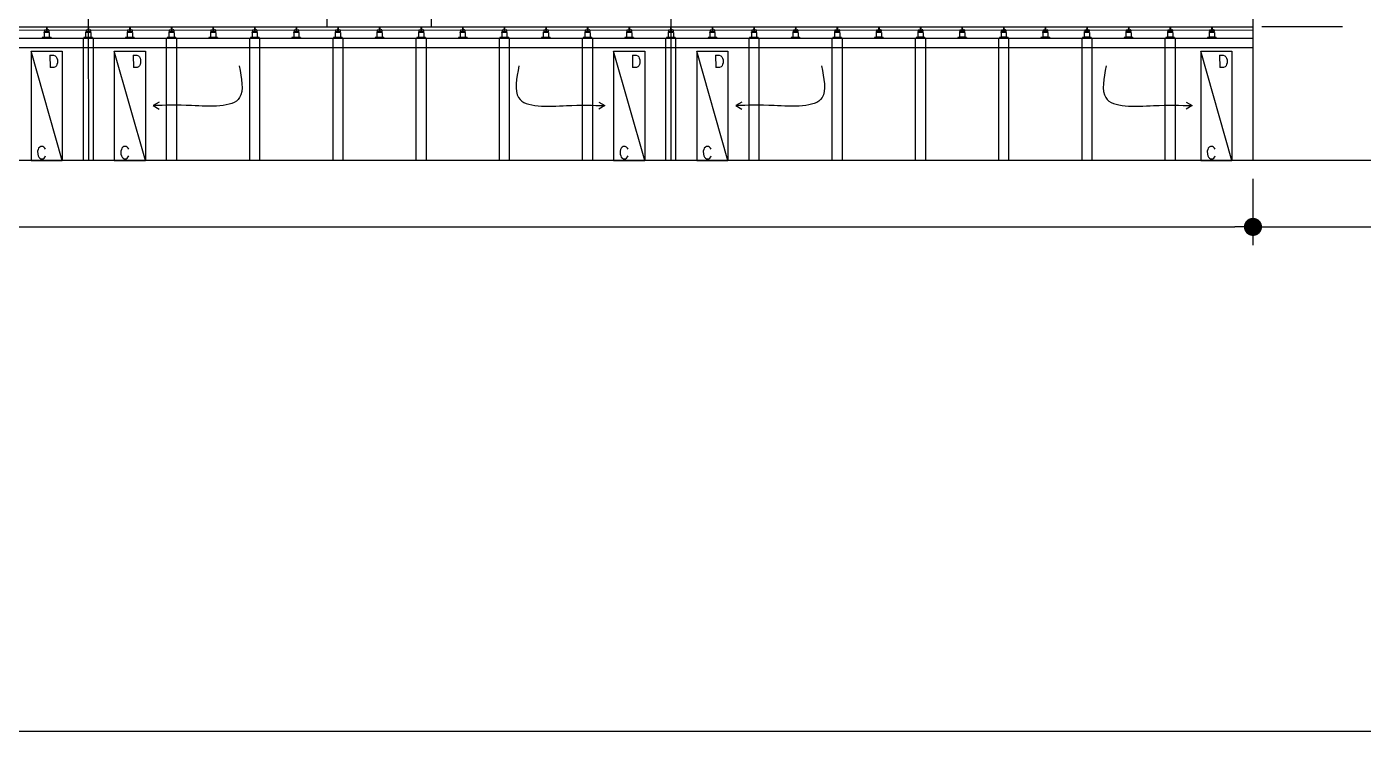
# Model space of a CAD drawing. Header units: millimetres. Extents: x -4 to 727, y 2288 to 2890.
# Drawn here: x 374.5 to 595.7, y 2320.9 to 2437.5 of the extents above; entities that cross this region are included whole.
import ezdxf
from ezdxf.enums import TextEntityAlignment as Align

# ---------------------------------------------------------------- set-up
doc = ezdxf.new("R2010")
doc.units = ezdxf.units.MM
for name, color, linetype in [('A-DETL-01', 1, 'Continuous'), ('M-CEQPM-MAU', 22, 'Continuous'), ('M-CEQPM-TEXT', 3, 'Continuous'), ('M-HVAC-CMDUCT', 150, 'Continuous'), ('txt', 2, 'Continuous')]:
    doc.layers.add(name, color=color, linetype=linetype)
doc.styles.add('AA-TXT', font='isocp.shx', dxfattribs={"bigfont": 'chineset.shx'})
doc.styles.add('STDTEXT', font='simplex.shx', dxfattribs={"bigfont": 'china.shx'})
doc.dimstyles.new('10-dim', dxfattribs={"dimscale": 10, "dimtxt": 0.25, "dimasz": 0.1, "dimexe": 0.1, "dimexo": 0.1, "dimgap": 0.05, "dimtad": 1, "dimdec": 0, "dimlfac": 100, "dimdsep": 46, "dimtxsty": 'AA-TXT', "dimblk": 'DOT', "dimcen": 2, "dimclrd": 256, "dimclre": 256, "dimclrt": 256, "dimazin": 0, "dimtfac": 1, "dimtdec": 0, "dimtix": 1, "dimtmove": 2, "dimatfit": 3, "dimldrblk": 'CIR', "dimfxl": 1, "dimtvp": 1, "dimtolj": 1, "dimtzin": 0, "dimarcsym": 0})

# ---------------------------------------------------------------- blocks, each defined once
blk = doc.blocks.new('_DOT')
at = {"color": 0, "linetype": 'ByBlock'}
blk.add_line((-0.5, 0), (-1, 0), dxfattribs=at)
at = {"color": 0, "linetype": 'ByBlock', "const_width": 0.5}
blk.add_lwpolyline([(-0.25, 0, 1), (0.25, 0, 1)], format="xyb", close=True, dxfattribs=at)
blk = doc.blocks.new('*D12')
at = {"layer": 'DEFPOINTS', "color": 0, "transparency": 16777216}
for p in [(137.27, 2415.3), (577.45, 2415.3), (577.45, 2404.34)]:
    blk.add_point(p, dxfattribs=at)
at = {"layer": 'txt', "lineweight": -2, "transparency": 16777216}
for p, q in [((137.27, 2412.3), (137.27, 2401.34)), ((577.45, 2412.3), (577.45, 2401.34)), ((140.27, 2404.34), (574.45, 2404.34))]:
    blk.add_line(p, q, dxfattribs=at)
at = {"layer": 'txt', "lineweight": -2, "transparency": 16777216, "xscale": 3, "yscale": 3, "zscale": 3, "rotation": 180}
blk.add_blockref('_DOT', (137.27, 2404.34), dxfattribs=at)
at = {"layer": 'txt', "lineweight": -2, "transparency": 16777216, "xscale": 3, "yscale": 3, "zscale": 3}
blk.add_blockref('_DOT', (577.45, 2404.34), dxfattribs=at)
at = {"layer": 'txt', "transparency": 16777216, "insert": (357.36, 2408.59), "char_height": 7.5, "attachment_point": 5, "style": 'AA-TXT'}
blk.add_mtext('\\A1;{\\fArial|b0|i0|c0|p34;FAB', dxfattribs=at)
blk = doc.blocks.new('CIR')
at = {"color": 0}
blk.add_line((1, 0), (-1, 0), dxfattribs=at)
at = {"color": 3}
blk.add_circle((0, 0), 0.5, dxfattribs=at)
blk = doc.blocks.new('*D11')
at = {"layer": 'DEFPOINTS', "color": 0, "transparency": 16777216}
for p in [(577.45, 2415.3), (691.38, 2415.3), (691.38, 2404.34)]:
    blk.add_point(p, dxfattribs=at)
at = {"layer": 'txt', "lineweight": -2, "transparency": 16777216}
for p, q in [((577.45, 2412.3), (577.45, 2401.34)), ((691.38, 2412.3), (691.38, 2401.34)), ((580.45, 2404.34), (688.38, 2404.34))]:
    blk.add_line(p, q, dxfattribs=at)
at = {"layer": 'txt', "lineweight": -2, "transparency": 16777216, "xscale": 3, "yscale": 3, "zscale": 3, "rotation": 180}
blk.add_blockref('_DOT', (577.45, 2404.34), dxfattribs=at)
at = {"layer": 'txt', "lineweight": -2, "transparency": 16777216, "xscale": 3, "yscale": 3, "zscale": 3}
blk.add_blockref('_DOT', (691.38, 2404.34), dxfattribs=at)
at = {"layer": 'txt', "transparency": 16777216, "insert": (634.42, 2408.59), "char_height": 7.5, "attachment_point": 5, "style": 'AA-TXT'}
blk.add_mtext('\\A1;FAB-S 南側外牆', dxfattribs=at)

msp = doc.modelspace()

# ---------------------------------------------------------------- linework, layer by layer
msp.add_lwpolyline([(-3.57, 2320.901), (727.383, 2320.901), (726.291, 2890.083), (-3.57, 2887.588)], close=True)
at = {"layer": 'A-DETL-01', "linetype": 'Continuous'}
msp.add_line((691.381, 2415.304), (523.358, 2415.304), dxfattribs=at)
msp.add_lwpolyline([(577.451, 2858.821), (577.451, 2415.304), (137.266, 2415.304), (137.266, 2858.821)], close=True, dxfattribs=at)
at = {"layer": 'M-CEQPM-MAU'}
for p, q in [((384.594, 2606.445), (384.725, 2415.257)), ((480.984, 2606.492), (481.115, 2415.304)), ((424.225, 2437.436), (424.225, 2459.936)), ((441.448, 2459.936), (441.448, 2437.436))]:
    msp.add_line(p, q, dxfattribs=at)
at = {"layer": 'M-CEQPM-MAU', "ltscale": 0.1}
for p, q in [((137.266, 2437.38), (577.451, 2437.459)), ((377.825, 2437.444), (377.733, 2436.869)), ((377.825, 2437.444), (377.917, 2436.869)), ((384.71, 2437.444), (384.618, 2436.869)), ((384.71, 2437.444), (384.802, 2436.869)), ((391.595, 2437.444), (391.503, 2436.869)), ((391.595, 2437.444), (391.687, 2436.869)), ((398.48, 2437.444), (398.388, 2436.869)), ((398.48, 2437.444), (398.572, 2436.869)), ((405.365, 2437.444), (405.273, 2436.869)), ((405.365, 2437.444), (405.457, 2436.869)), ((412.25, 2437.444), (412.158, 2436.869)), ((412.25, 2437.444), (412.342, 2436.869)), ((419.135, 2437.444), (419.043, 2436.869)), ((419.135, 2437.444), (419.227, 2436.869)), ((426.02, 2437.444), (425.928, 2436.869)), ((426.02, 2437.444), (426.112, 2436.869)), ((432.905, 2437.444), (432.813, 2436.869)), ((432.905, 2437.444), (432.997, 2436.869)), ((439.79, 2437.444), (439.698, 2436.869)), ((439.79, 2437.444), (439.882, 2436.869)), ((446.675, 2437.444), (446.583, 2436.869)), ((446.675, 2437.444), (446.767, 2436.869)), ((453.56, 2437.444), (453.468, 2436.869)), ((453.56, 2437.444), (453.652, 2436.869)), ((460.445, 2437.444), (460.353, 2436.869)), ((460.445, 2437.444), (460.537, 2436.869)), ((467.33, 2437.444), (467.238, 2436.869)), ((467.33, 2437.444), (467.422, 2436.869)), ((474.215, 2437.444), (474.123, 2436.869)), ((474.215, 2437.444), (474.307, 2436.869)), ((481.1, 2437.444), (481.008, 2436.869)), ((481.1, 2437.444), (481.192, 2436.869)), ((487.985, 2437.444), (487.893, 2436.869)), ((487.985, 2437.444), (488.077, 2436.869)), ((494.87, 2437.444), (494.778, 2436.869)), ((494.87, 2437.444), (494.962, 2436.869)), ((501.76, 2437.445), (501.668, 2436.87)), ((501.76, 2437.445), (501.852, 2436.87)), ((508.645, 2437.445), (508.553, 2436.87)), ((508.645, 2437.445), (508.737, 2436.87)), ((515.536, 2437.445), (515.444, 2436.871)), ((515.536, 2437.445), (515.628, 2436.871)), ((522.421, 2437.445), (522.329, 2436.871)), ((522.421, 2437.445), (522.513, 2436.871)), ((529.311, 2437.446), (529.219, 2436.872)), ((529.311, 2437.446), (529.403, 2436.872)), ((536.196, 2437.446), (536.104, 2436.872)), ((536.196, 2437.446), (536.288, 2436.872)), ((543.087, 2437.447), (542.995, 2436.873)), ((543.087, 2437.447), (543.179, 2436.873)), ((549.972, 2437.447), (549.88, 2436.873)), ((549.972, 2437.447), (550.064, 2436.873)), ((556.862, 2437.448), (556.77, 2436.874)), ((556.862, 2437.448), (556.954, 2436.874)), ((563.747, 2437.448), (563.655, 2436.874)), ((563.747, 2437.448), (563.839, 2436.874)), ((570.638, 2437.448), (570.546, 2436.874)), ((570.638, 2437.448), (570.729, 2436.874)), ((577.451, 2436.886), (137.266, 2436.807)), ((378.545, 2435.678), (377.105, 2435.678)), ((377.105, 2435.678), (377.105, 2435.561)), ((378.545, 2435.561), (377.105, 2435.561)), ((377.393, 2436.513), (377.393, 2435.752)), ((378.257, 2436.513), (377.393, 2436.513)), ((377.393, 2435.752), (378.257, 2435.752)), ((378.221, 2436.635), (377.428, 2436.635)), ((377.428, 2436.513), (377.428, 2436.635)), ((377.44, 2435.752), (377.44, 2435.682)), ((377.45, 2436.929), (377.524, 2436.929)), ((377.45, 2436.929), (377.45, 2436.635)), ((377.524, 2436.929), (377.524, 2436.869)), ((377.778, 2436.869), (377.524, 2436.869)), ((377.781, 2436.929), (377.767, 2436.635)), ((377.868, 2436.929), (377.781, 2436.929)), ((377.868, 2436.929), (377.883, 2436.635)), ((378.126, 2436.869), (377.871, 2436.869)), ((378.126, 2436.929), (378.126, 2436.869)), ((378.199, 2436.929), (378.126, 2436.929)), ((378.199, 2436.929), (378.199, 2436.635)), ((378.21, 2435.752), (378.21, 2435.678)), ((378.221, 2436.513), (378.221, 2436.635)), ((378.257, 2436.513), (378.257, 2435.752)), ((378.545, 2435.678), (378.545, 2435.561)), ((385.43, 2435.678), (383.99, 2435.678)), ((383.99, 2435.678), (383.99, 2435.561)), ((385.43, 2435.561), (383.99, 2435.561)), ((384.278, 2436.513), (384.278, 2435.752)), ((385.142, 2436.513), (384.278, 2436.513)), ((384.278, 2435.752), (385.142, 2435.752)), ((385.106, 2436.635), (384.313, 2436.635)), ((384.313, 2436.513), (384.313, 2436.635)), ((384.325, 2435.752), (384.325, 2435.682)), ((384.335, 2436.929), (384.409, 2436.929)), ((384.335, 2436.929), (384.335, 2436.635)), ((384.409, 2436.929), (384.409, 2436.869)), ((384.663, 2436.869), (384.409, 2436.869)), ((384.666, 2436.929), (384.652, 2436.635)), ((384.753, 2436.929), (384.666, 2436.929)), ((384.753, 2436.929), (384.768, 2436.635)), ((385.011, 2436.869), (384.756, 2436.869)), ((385.011, 2436.929), (385.011, 2436.869)), ((385.084, 2436.929), (385.011, 2436.929)), ((385.084, 2436.929), (385.084, 2436.635)), ((385.095, 2435.752), (385.095, 2435.678)), ((385.106, 2436.513), (385.106, 2436.635)), ((385.142, 2436.513), (385.142, 2435.752)), ((385.43, 2435.678), (385.43, 2435.561)), ((392.315, 2435.678), (390.875, 2435.678)), ((390.875, 2435.678), (390.875, 2435.561)), ((392.315, 2435.561), (390.875, 2435.561)), ((391.163, 2436.513), (391.163, 2435.752)), ((392.027, 2436.513), (391.163, 2436.513)), ((391.163, 2435.752), (392.027, 2435.752)), ((391.991, 2436.635), (391.198, 2436.635)), ((391.198, 2436.513), (391.198, 2436.635)), ((391.21, 2435.752), (391.21, 2435.682)), ((391.22, 2436.929), (391.294, 2436.929)), ((391.22, 2436.929), (391.22, 2436.635)), ((391.294, 2436.929), (391.294, 2436.869)), ((391.548, 2436.869), (391.294, 2436.869)), ((391.551, 2436.929), (391.537, 2436.635)), ((391.638, 2436.929), (391.551, 2436.929)), ((391.638, 2436.929), (391.653, 2436.635)), ((391.896, 2436.869), (391.641, 2436.869)), ((391.896, 2436.929), (391.896, 2436.869)), ((391.969, 2436.929), (391.896, 2436.929)), ((391.969, 2436.929), (391.969, 2436.635)), ((391.98, 2435.752), (391.98, 2435.678)), ((391.991, 2436.513), (391.991, 2436.635)), ((392.027, 2436.513), (392.027, 2435.752)), ((392.315, 2435.678), (392.315, 2435.561)), ((399.2, 2435.678), (397.76, 2435.678)), ((397.76, 2435.678), (397.76, 2435.561)), ((399.2, 2435.561), (397.76, 2435.561)), ((398.048, 2436.513), (398.048, 2435.752)), ((398.912, 2436.513), (398.048, 2436.513)), ((398.048, 2435.752), (398.912, 2435.752)), ((398.876, 2436.635), (398.083, 2436.635)), ((398.083, 2436.513), (398.083, 2436.635)), ((398.095, 2435.752), (398.095, 2435.682)), ((398.105, 2436.929), (398.179, 2436.929)), ((398.105, 2436.929), (398.105, 2436.635)), ((398.179, 2436.929), (398.179, 2436.869)), ((398.433, 2436.869), (398.179, 2436.869)), ((398.436, 2436.929), (398.422, 2436.635)), ((398.523, 2436.929), (398.436, 2436.929)), ((398.523, 2436.929), (398.538, 2436.635)), ((398.781, 2436.869), (398.526, 2436.869)), ((398.781, 2436.929), (398.781, 2436.869)), ((398.854, 2436.929), (398.781, 2436.929)), ((398.854, 2436.929), (398.854, 2436.635)), ((398.865, 2435.752), (398.865, 2435.678)), ((398.876, 2436.513), (398.876, 2436.635)), ((398.912, 2436.513), (398.912, 2435.752)), ((399.2, 2435.678), (399.2, 2435.561)), ((406.085, 2435.678), (404.645, 2435.678)), ((404.645, 2435.678), (404.645, 2435.561)), ((406.085, 2435.561), (404.645, 2435.561)), ((404.933, 2436.513), (404.933, 2435.752)), ((405.797, 2436.513), (404.933, 2436.513)), ((404.933, 2435.752), (405.797, 2435.752)), ((405.761, 2436.635), (404.968, 2436.635)), ((404.968, 2436.513), (404.968, 2436.635)), ((404.98, 2435.752), (404.98, 2435.682)), ((404.99, 2436.929), (405.064, 2436.929)), ((404.99, 2436.929), (404.99, 2436.635)), ((405.064, 2436.929), (405.064, 2436.869)), ((405.318, 2436.869), (405.064, 2436.869)), ((405.321, 2436.929), (405.307, 2436.635)), ((405.408, 2436.929), (405.321, 2436.929)), ((405.408, 2436.929), (405.423, 2436.635)), ((405.666, 2436.869), (405.411, 2436.869)), ((405.666, 2436.929), (405.666, 2436.869)), ((405.739, 2436.929), (405.666, 2436.929)), ((405.739, 2436.929), (405.739, 2436.635)), ((405.75, 2435.752), (405.75, 2435.678)), ((405.761, 2436.513), (405.761, 2436.635)), ((405.797, 2436.513), (405.797, 2435.752)), ((406.085, 2435.678), (406.085, 2435.561)), ((412.97, 2435.678), (411.53, 2435.678)), ((411.53, 2435.678), (411.53, 2435.561)), ((412.97, 2435.561), (411.53, 2435.561)), ((411.818, 2436.513), (411.818, 2435.752)), ((412.682, 2436.513), (411.818, 2436.513)), ((411.818, 2435.752), (412.682, 2435.752)), ((412.646, 2436.635), (411.853, 2436.635)), ((411.853, 2436.513), (411.853, 2436.635)), ((411.865, 2435.752), (411.865, 2435.682)), ((411.875, 2436.929), (411.949, 2436.929)), ((411.875, 2436.929), (411.875, 2436.635)), ((411.949, 2436.929), (411.949, 2436.869)), ((412.203, 2436.869), (411.949, 2436.869)), ((412.206, 2436.929), (412.192, 2436.635)), ((412.293, 2436.929), (412.206, 2436.929)), ((412.293, 2436.929), (412.308, 2436.635)), ((412.551, 2436.869), (412.296, 2436.869)), ((412.551, 2436.929), (412.551, 2436.869)), ((412.624, 2436.929), (412.551, 2436.929)), ((412.624, 2436.929), (412.624, 2436.635)), ((412.635, 2435.752), (412.635, 2435.678)), ((412.646, 2436.513), (412.646, 2436.635)), ((412.682, 2436.513), (412.682, 2435.752)), ((412.97, 2435.678), (412.97, 2435.561)), ((419.855, 2435.678), (418.415, 2435.678)), ((418.415, 2435.678), (418.415, 2435.561)), ((419.855, 2435.561), (418.415, 2435.561)), ((418.703, 2436.513), (418.703, 2435.752)), ((419.567, 2436.513), (418.703, 2436.513)), ((418.703, 2435.752), (419.567, 2435.752)), ((419.531, 2436.635), (418.738, 2436.635)), ((418.738, 2436.513), (418.738, 2436.635)), ((418.75, 2435.752), (418.75, 2435.682)), ((418.76, 2436.929), (418.834, 2436.929)), ((418.76, 2436.929), (418.76, 2436.635)), ((418.834, 2436.929), (418.834, 2436.869)), ((419.088, 2436.869), (418.834, 2436.869)), ((419.091, 2436.929), (419.077, 2436.635)), ((419.178, 2436.929), (419.091, 2436.929)), ((419.178, 2436.929), (419.193, 2436.635)), ((419.436, 2436.869), (419.181, 2436.869)), ((419.436, 2436.929), (419.436, 2436.869)), ((419.509, 2436.929), (419.436, 2436.929)), ((419.509, 2436.929), (419.509, 2436.635)), ((419.52, 2435.752), (419.52, 2435.678)), ((419.531, 2436.513), (419.531, 2436.635)), ((419.567, 2436.513), (419.567, 2435.752)), ((419.855, 2435.678), (419.855, 2435.561)), ((426.74, 2435.678), (425.3, 2435.678)), ((425.3, 2435.678), (425.3, 2435.561)), ((426.74, 2435.561), (425.3, 2435.561)), ((425.588, 2436.513), (425.588, 2435.752)), ((426.452, 2436.513), (425.588, 2436.513)), ((425.588, 2435.752), (426.452, 2435.752)), ((426.416, 2436.635), (425.623, 2436.635)), ((425.623, 2436.513), (425.623, 2436.635)), ((425.635, 2435.752), (425.635, 2435.682)), ((425.645, 2436.929), (425.719, 2436.929)), ((425.645, 2436.929), (425.645, 2436.635)), ((425.719, 2436.929), (425.719, 2436.869)), ((425.973, 2436.869), (425.719, 2436.869)), ((425.976, 2436.929), (425.962, 2436.635)), ((426.063, 2436.929), (425.976, 2436.929)), ((426.063, 2436.929), (426.078, 2436.635)), ((426.321, 2436.869), (426.066, 2436.869)), ((426.321, 2436.929), (426.321, 2436.869)), ((426.394, 2436.929), (426.321, 2436.929)), ((426.394, 2436.929), (426.394, 2436.635)), ((426.405, 2435.752), (426.405, 2435.678)), ((426.416, 2436.513), (426.416, 2436.635)), ((426.452, 2436.513), (426.452, 2435.752)), ((426.74, 2435.678), (426.74, 2435.561)), ((433.625, 2435.678), (432.185, 2435.678)), ((432.185, 2435.678), (432.185, 2435.561)), ((433.625, 2435.561), (432.185, 2435.561)), ((432.473, 2436.513), (432.473, 2435.752)), ((433.337, 2436.513), (432.473, 2436.513)), ((432.473, 2435.752), (433.337, 2435.752)), ((433.301, 2436.635), (432.508, 2436.635)), ((432.508, 2436.513), (432.508, 2436.635)), ((432.52, 2435.752), (432.52, 2435.682)), ((432.53, 2436.929), (432.604, 2436.929)), ((432.53, 2436.929), (432.53, 2436.635)), ((432.604, 2436.929), (432.604, 2436.869)), ((432.858, 2436.869), (432.604, 2436.869)), ((432.861, 2436.929), (432.847, 2436.635)), ((432.948, 2436.929), (432.861, 2436.929)), ((432.948, 2436.929), (432.963, 2436.635)), ((433.206, 2436.869), (432.951, 2436.869)), ((433.206, 2436.929), (433.206, 2436.869)), ((433.279, 2436.929), (433.206, 2436.929)), ((433.279, 2436.929), (433.279, 2436.635)), ((433.29, 2435.752), (433.29, 2435.678)), ((433.301, 2436.513), (433.301, 2436.635)), ((433.337, 2436.513), (433.337, 2435.752)), ((433.625, 2435.678), (433.625, 2435.561)), ((440.51, 2435.678), (439.07, 2435.678)), ((439.07, 2435.678), (439.07, 2435.561)), ((440.51, 2435.561), (439.07, 2435.561)), ((439.358, 2436.513), (439.358, 2435.752)), ((440.222, 2436.513), (439.358, 2436.513)), ((439.358, 2435.752), (440.222, 2435.752)), ((440.186, 2436.635), (439.393, 2436.635)), ((439.393, 2436.513), (439.393, 2436.635)), ((439.405, 2435.752), (439.405, 2435.682)), ((439.415, 2436.929), (439.489, 2436.929)), ((439.415, 2436.929), (439.415, 2436.635)), ((439.489, 2436.929), (439.489, 2436.869)), ((439.743, 2436.869), (439.489, 2436.869)), ((439.746, 2436.929), (439.732, 2436.635)), ((439.833, 2436.929), (439.746, 2436.929)), ((439.833, 2436.929), (439.848, 2436.635)), ((440.091, 2436.869), (439.836, 2436.869)), ((440.091, 2436.929), (440.091, 2436.869)), ((440.164, 2436.929), (440.091, 2436.929)), ((440.164, 2436.929), (440.164, 2436.635)), ((440.175, 2435.752), (440.175, 2435.678)), ((440.186, 2436.513), (440.186, 2436.635)), ((440.222, 2436.513), (440.222, 2435.752)), ((440.51, 2435.678), (440.51, 2435.561)), ((447.395, 2435.678), (445.955, 2435.678)), ((445.955, 2435.678), (445.955, 2435.561)), ((447.395, 2435.561), (445.955, 2435.561)), ((446.243, 2436.513), (446.243, 2435.752)), ((447.107, 2436.513), (446.243, 2436.513)), ((446.243, 2435.752), (447.107, 2435.752)), ((447.071, 2436.635), (446.278, 2436.635)), ((446.278, 2436.513), (446.278, 2436.635)), ((446.29, 2435.752), (446.29, 2435.682)), ((446.3, 2436.929), (446.374, 2436.929)), ((446.3, 2436.929), (446.3, 2436.635)), ((446.374, 2436.929), (446.374, 2436.869)), ((446.628, 2436.869), (446.374, 2436.869)), ((446.631, 2436.929), (446.617, 2436.635)), ((446.718, 2436.929), (446.631, 2436.929)), ((446.718, 2436.929), (446.733, 2436.635)), ((446.976, 2436.869), (446.721, 2436.869)), ((446.976, 2436.929), (446.976, 2436.869)), ((447.049, 2436.929), (446.976, 2436.929)), ((447.049, 2436.929), (447.049, 2436.635)), ((447.06, 2435.752), (447.06, 2435.678)), ((447.071, 2436.513), (447.071, 2436.635)), ((447.107, 2436.513), (447.107, 2435.752)), ((447.395, 2435.678), (447.395, 2435.561)), ((454.28, 2435.678), (452.84, 2435.678)), ((452.84, 2435.678), (452.84, 2435.561)), ((454.28, 2435.561), (452.84, 2435.561)), ((453.128, 2436.513), (453.128, 2435.752)), ((453.992, 2436.513), (453.128, 2436.513)), ((453.128, 2435.752), (453.992, 2435.752)), ((453.956, 2436.635), (453.163, 2436.635)), ((453.163, 2436.513), (453.163, 2436.635)), ((453.175, 2435.752), (453.175, 2435.682)), ((453.185, 2436.929), (453.259, 2436.929)), ((453.185, 2436.929), (453.185, 2436.635)), ((453.259, 2436.929), (453.259, 2436.869)), ((453.513, 2436.869), (453.259, 2436.869)), ((453.516, 2436.929), (453.502, 2436.635)), ((453.603, 2436.929), (453.516, 2436.929)), ((453.603, 2436.929), (453.618, 2436.635)), ((453.861, 2436.869), (453.606, 2436.869)), ((453.861, 2436.929), (453.861, 2436.869)), ((453.934, 2436.929), (453.861, 2436.929)), ((453.934, 2436.929), (453.934, 2436.635)), ((453.945, 2435.752), (453.945, 2435.678)), ((453.956, 2436.513), (453.956, 2436.635)), ((453.992, 2436.513), (453.992, 2435.752)), ((454.28, 2435.678), (454.28, 2435.561)), ((461.165, 2435.678), (459.725, 2435.678)), ((459.725, 2435.678), (459.725, 2435.561)), ((461.165, 2435.561), (459.725, 2435.561)), ((460.013, 2436.513), (460.013, 2435.752)), ((460.877, 2436.513), (460.013, 2436.513)), ((460.013, 2435.752), (460.877, 2435.752)), ((460.841, 2436.635), (460.048, 2436.635)), ((460.048, 2436.513), (460.048, 2436.635)), ((460.06, 2435.752), (460.06, 2435.682)), ((460.07, 2436.929), (460.144, 2436.929)), ((460.07, 2436.929), (460.07, 2436.635)), ((460.144, 2436.929), (460.144, 2436.869)), ((460.398, 2436.869), (460.144, 2436.869)), ((460.401, 2436.929), (460.387, 2436.635)), ((460.488, 2436.929), (460.401, 2436.929)), ((460.488, 2436.929), (460.503, 2436.635)), ((460.746, 2436.869), (460.491, 2436.869)), ((460.746, 2436.929), (460.746, 2436.869)), ((460.819, 2436.929), (460.746, 2436.929)), ((460.819, 2436.929), (460.819, 2436.635)), ((460.83, 2435.752), (460.83, 2435.678)), ((460.841, 2436.513), (460.841, 2436.635)), ((460.877, 2436.513), (460.877, 2435.752)), ((461.165, 2435.678), (461.165, 2435.561)), ((468.05, 2435.678), (466.61, 2435.678)), ((466.61, 2435.678), (466.61, 2435.561)), ((468.05, 2435.561), (466.61, 2435.561)), ((466.898, 2436.513), (466.898, 2435.752)), ((467.762, 2436.513), (466.898, 2436.513)), ((466.898, 2435.752), (467.762, 2435.752)), ((467.726, 2436.635), (466.933, 2436.635)), ((466.933, 2436.513), (466.933, 2436.635)), ((466.945, 2435.752), (466.945, 2435.682)), ((466.955, 2436.929), (467.029, 2436.929)), ((466.955, 2436.929), (466.955, 2436.635)), ((467.029, 2436.929), (467.029, 2436.869)), ((467.283, 2436.869), (467.029, 2436.869)), ((467.286, 2436.929), (467.272, 2436.635)), ((467.373, 2436.929), (467.286, 2436.929)), ((467.373, 2436.929), (467.388, 2436.635)), ((467.631, 2436.869), (467.376, 2436.869)), ((467.631, 2436.929), (467.631, 2436.869)), ((467.704, 2436.929), (467.631, 2436.929)), ((467.704, 2436.929), (467.704, 2436.635)), ((467.715, 2435.752), (467.715, 2435.678)), ((467.726, 2436.513), (467.726, 2436.635)), ((467.762, 2436.513), (467.762, 2435.752)), ((468.05, 2435.678), (468.05, 2435.561)), ((474.935, 2435.678), (473.495, 2435.678)), ((473.495, 2435.678), (473.495, 2435.561)), ((474.935, 2435.561), (473.495, 2435.561)), ((473.783, 2436.513), (473.783, 2435.752)), ((474.647, 2436.513), (473.783, 2436.513)), ((473.783, 2435.752), (474.647, 2435.752)), ((474.611, 2436.635), (473.818, 2436.635)), ((473.818, 2436.513), (473.818, 2436.635)), ((473.83, 2435.752), (473.83, 2435.682)), ((473.84, 2436.929), (473.914, 2436.929)), ((473.84, 2436.929), (473.84, 2436.635)), ((473.914, 2436.929), (473.914, 2436.869)), ((474.168, 2436.869), (473.914, 2436.869)), ((474.171, 2436.929), (474.157, 2436.635)), ((474.258, 2436.929), (474.171, 2436.929)), ((474.258, 2436.929), (474.273, 2436.635)), ((474.516, 2436.869), (474.261, 2436.869)), ((474.516, 2436.929), (474.516, 2436.869)), ((474.589, 2436.929), (474.516, 2436.929)), ((474.589, 2436.929), (474.589, 2436.635)), ((474.6, 2435.752), (474.6, 2435.678)), ((474.611, 2436.513), (474.611, 2436.635)), ((474.647, 2436.513), (474.647, 2435.752)), ((474.935, 2435.678), (474.935, 2435.561)), ((481.82, 2435.678), (480.38, 2435.678)), ((480.38, 2435.678), (480.38, 2435.561)), ((481.82, 2435.561), (480.38, 2435.561)), ((480.668, 2436.513), (480.668, 2435.752)), ((481.532, 2436.513), (480.668, 2436.513)), ((480.668, 2435.752), (481.532, 2435.752)), ((481.496, 2436.635), (480.703, 2436.635)), ((480.703, 2436.513), (480.703, 2436.635)), ((480.715, 2435.752), (480.715, 2435.682)), ((480.725, 2436.929), (480.799, 2436.929)), ((480.725, 2436.929), (480.725, 2436.635)), ((480.799, 2436.929), (480.799, 2436.869)), ((481.053, 2436.869), (480.799, 2436.869)), ((481.056, 2436.929), (481.042, 2436.635)), ((481.143, 2436.929), (481.056, 2436.929)), ((481.143, 2436.929), (481.158, 2436.635)), ((481.401, 2436.869), (481.146, 2436.869)), ((481.401, 2436.929), (481.401, 2436.869)), ((481.474, 2436.929), (481.401, 2436.929)), ((481.474, 2436.929), (481.474, 2436.635)), ((481.485, 2435.752), (481.485, 2435.678)), ((481.496, 2436.513), (481.496, 2436.635)), ((481.532, 2436.513), (481.532, 2435.752)), ((481.82, 2435.678), (481.82, 2435.561)), ((488.705, 2435.678), (487.265, 2435.678)), ((487.265, 2435.678), (487.265, 2435.561)), ((488.705, 2435.561), (487.265, 2435.561)), ((487.553, 2436.513), (487.553, 2435.752)), ((488.417, 2436.513), (487.553, 2436.513)), ((487.553, 2435.752), (488.417, 2435.752)), ((488.381, 2436.635), (487.588, 2436.635)), ((487.588, 2436.513), (487.588, 2436.635)), ((487.6, 2435.752), (487.6, 2435.682)), ((487.61, 2436.929), (487.684, 2436.929)), ((487.61, 2436.929), (487.61, 2436.635)), ((487.684, 2436.929), (487.684, 2436.869)), ((487.938, 2436.869), (487.684, 2436.869)), ((487.941, 2436.929), (487.927, 2436.635)), ((488.028, 2436.929), (487.941, 2436.929)), ((488.028, 2436.929), (488.043, 2436.635)), ((488.286, 2436.869), (488.031, 2436.869)), ((488.286, 2436.929), (488.286, 2436.869)), ((488.359, 2436.929), (488.286, 2436.929)), ((488.359, 2436.929), (488.359, 2436.635)), ((488.37, 2435.752), (488.37, 2435.678)), ((488.381, 2436.513), (488.381, 2436.635)), ((488.417, 2436.513), (488.417, 2435.752)), ((488.705, 2435.678), (488.705, 2435.561)), ((495.59, 2435.678), (494.15, 2435.678)), ((494.15, 2435.678), (494.15, 2435.561)), ((495.59, 2435.561), (494.15, 2435.561)), ((494.438, 2436.513), (494.438, 2435.752)), ((495.302, 2436.513), (494.438, 2436.513)), ((494.438, 2435.752), (495.302, 2435.752)), ((495.266, 2436.635), (494.473, 2436.635)), ((494.473, 2436.513), (494.473, 2436.635)), ((494.485, 2435.752), (494.485, 2435.682)), ((494.495, 2436.929), (494.569, 2436.929)), ((494.495, 2436.929), (494.495, 2436.635)), ((494.569, 2436.929), (494.569, 2436.869)), ((494.823, 2436.869), (494.569, 2436.869)), ((494.826, 2436.929), (494.812, 2436.635)), ((494.913, 2436.929), (494.826, 2436.929)), ((494.913, 2436.929), (494.928, 2436.635)), ((495.171, 2436.869), (494.916, 2436.869)), ((495.171, 2436.929), (495.171, 2436.869)), ((495.244, 2436.929), (495.171, 2436.929)), ((495.244, 2436.929), (495.244, 2436.635)), ((495.255, 2435.752), (495.255, 2435.678)), ((495.266, 2436.513), (495.266, 2436.635)), ((495.302, 2436.513), (495.302, 2435.752)), ((495.59, 2435.678), (495.59, 2435.561)), ((502.48, 2435.679), (501.04, 2435.679)), ((501.04, 2435.679), (501.04, 2435.562)), ((502.48, 2435.562), (501.04, 2435.562)), ((501.328, 2436.514), (501.328, 2435.753)), ((502.192, 2436.514), (501.328, 2436.514)), ((501.328, 2435.753), (502.192, 2435.753)), ((502.157, 2436.636), (501.364, 2436.636)), ((501.364, 2436.514), (501.364, 2436.636)), ((501.375, 2435.753), (501.375, 2435.682)), ((501.386, 2436.93), (501.46, 2436.93)), ((501.386, 2436.93), (501.386, 2436.636)), ((501.46, 2436.93), (501.46, 2436.87)), ((501.714, 2436.87), (501.46, 2436.87)), ((501.717, 2436.93), (501.702, 2436.636)), ((501.804, 2436.93), (501.717, 2436.93)), ((501.804, 2436.93), (501.819, 2436.636)), ((502.061, 2436.87), (501.807, 2436.87)), ((502.061, 2436.93), (502.061, 2436.87)), ((502.135, 2436.93), (502.061, 2436.93)), ((502.135, 2436.93), (502.135, 2436.636)), ((502.146, 2435.753), (502.146, 2435.679)), ((502.157, 2436.514), (502.157, 2436.636)), ((502.192, 2436.514), (502.192, 2435.753)), ((502.48, 2435.679), (502.48, 2435.562)), ((509.365, 2435.679), (507.925, 2435.679)), ((507.925, 2435.679), (507.925, 2435.562)), ((509.365, 2435.562), (507.925, 2435.562)), ((508.213, 2436.514), (508.213, 2435.753)), ((509.077, 2436.514), (508.213, 2436.514)), ((508.213, 2435.753), (509.077, 2435.753)), ((509.042, 2436.636), (508.249, 2436.636)), ((508.249, 2436.514), (508.249, 2436.636)), ((508.26, 2435.753), (508.26, 2435.682)), ((508.271, 2436.93), (508.345, 2436.93)), ((508.271, 2436.93), (508.271, 2436.636)), ((508.345, 2436.93), (508.345, 2436.87)), ((508.599, 2436.87), (508.345, 2436.87)), ((508.602, 2436.93), (508.587, 2436.636)), ((508.689, 2436.93), (508.602, 2436.93)), ((508.689, 2436.93), (508.704, 2436.636)), ((508.946, 2436.87), (508.692, 2436.87)), ((508.946, 2436.93), (508.946, 2436.87)), ((509.02, 2436.93), (508.946, 2436.93)), ((509.02, 2436.93), (509.02, 2436.636)), ((509.031, 2435.753), (509.031, 2435.679)), ((509.042, 2436.514), (509.042, 2436.636)), ((509.077, 2436.514), (509.077, 2435.753)), ((509.365, 2435.679), (509.365, 2435.562)), ((516.256, 2435.68), (514.816, 2435.68)), ((514.816, 2435.68), (514.816, 2435.563)), ((516.256, 2435.563), (514.816, 2435.563)), ((515.104, 2436.515), (515.104, 2435.754)), ((515.968, 2436.515), (515.104, 2436.515)), ((515.104, 2435.754), (515.968, 2435.754)), ((515.932, 2436.637), (515.139, 2436.637)), ((515.139, 2436.515), (515.139, 2436.637)), ((515.151, 2435.754), (515.151, 2435.683)), ((515.161, 2436.931), (515.235, 2436.931)), ((515.161, 2436.931), (515.161, 2436.637)), ((515.235, 2436.931), (515.235, 2436.871)), ((515.489, 2436.871), (515.235, 2436.871)), ((515.492, 2436.931), (515.478, 2436.636)), ((515.579, 2436.931), (515.492, 2436.931)), ((515.579, 2436.931), (515.594, 2436.636)), ((515.837, 2436.871), (515.582, 2436.871)), ((515.837, 2436.931), (515.837, 2436.871)), ((515.91, 2436.931), (515.837, 2436.931)), ((515.91, 2436.931), (515.91, 2436.637)), ((515.921, 2435.754), (515.921, 2435.68)), ((515.932, 2436.515), (515.932, 2436.637)), ((515.968, 2436.515), (515.968, 2435.754)), ((516.256, 2435.68), (516.256, 2435.563)), ((523.141, 2435.68), (521.701, 2435.68)), ((521.701, 2435.68), (521.701, 2435.563)), ((523.141, 2435.563), (521.701, 2435.563)), ((521.989, 2436.515), (521.989, 2435.754)), ((522.853, 2436.515), (521.989, 2436.515)), ((521.989, 2435.754), (522.853, 2435.754)), ((522.817, 2436.637), (522.024, 2436.637)), ((522.024, 2436.515), (522.024, 2436.637)), ((522.036, 2435.754), (522.036, 2435.683)), ((522.046, 2436.931), (522.12, 2436.931)), ((522.046, 2436.931), (522.046, 2436.637)), ((522.12, 2436.931), (522.12, 2436.871)), ((522.374, 2436.871), (522.12, 2436.871)), ((522.377, 2436.931), (522.363, 2436.636)), ((522.464, 2436.931), (522.377, 2436.931)), ((522.464, 2436.931), (522.479, 2436.636)), ((522.722, 2436.871), (522.467, 2436.871)), ((522.722, 2436.931), (522.722, 2436.871)), ((522.795, 2436.931), (522.722, 2436.931)), ((522.795, 2436.931), (522.795, 2436.637)), ((522.806, 2435.754), (522.806, 2435.68)), ((522.817, 2436.515), (522.817, 2436.637)), ((522.853, 2436.515), (522.853, 2435.754)), ((523.141, 2435.68), (523.141, 2435.563)), ((530.031, 2435.681), (528.591, 2435.681)), ((528.591, 2435.681), (528.591, 2435.564)), ((530.031, 2435.564), (528.591, 2435.564)), ((528.879, 2436.516), (528.879, 2435.754)), ((529.743, 2436.516), (528.879, 2436.516)), ((528.879, 2435.754), (529.743, 2435.754)), ((529.708, 2436.638), (528.915, 2436.638)), ((528.915, 2436.516), (528.915, 2436.638)), ((528.926, 2435.754), (528.926, 2435.684)), ((528.937, 2436.932), (529.01, 2436.932)), ((528.937, 2436.932), (528.937, 2436.638)), ((529.01, 2436.932), (529.01, 2436.872)), ((529.265, 2436.872), (529.01, 2436.872)), ((529.268, 2436.932), (529.253, 2436.637)), ((529.355, 2436.932), (529.268, 2436.932)), ((529.355, 2436.932), (529.369, 2436.637)), ((529.612, 2436.872), (529.358, 2436.872)), ((529.612, 2436.932), (529.612, 2436.872)), ((529.686, 2436.932), (529.612, 2436.932)), ((529.686, 2436.932), (529.686, 2436.638)), ((529.696, 2435.754), (529.696, 2435.681)), ((529.708, 2436.516), (529.708, 2436.638)), ((529.743, 2436.516), (529.743, 2435.754)), ((530.031, 2435.681), (530.031, 2435.564)), ((536.916, 2435.681), (535.476, 2435.681)), ((535.476, 2435.681), (535.476, 2435.564)), ((536.916, 2435.564), (535.476, 2435.564)), ((535.764, 2436.516), (535.764, 2435.754)), ((536.628, 2436.516), (535.764, 2436.516)), ((535.764, 2435.754), (536.628, 2435.754)), ((536.593, 2436.638), (535.8, 2436.638)), ((535.8, 2436.516), (535.8, 2436.638)), ((535.811, 2435.754), (535.811, 2435.684)), ((535.822, 2436.932), (535.895, 2436.932)), ((535.822, 2436.932), (535.822, 2436.638)), ((535.895, 2436.932), (535.895, 2436.872)), ((536.15, 2436.872), (535.895, 2436.872)), ((536.153, 2436.932), (536.138, 2436.637)), ((536.24, 2436.932), (536.153, 2436.932)), ((536.24, 2436.932), (536.254, 2436.637)), ((536.497, 2436.872), (536.243, 2436.872)), ((536.497, 2436.932), (536.497, 2436.872)), ((536.571, 2436.932), (536.497, 2436.932)), ((536.571, 2436.932), (536.571, 2436.638)), ((536.581, 2435.754), (536.581, 2435.681)), ((536.593, 2436.516), (536.593, 2436.638)), ((536.628, 2436.516), (536.628, 2435.754)), ((536.916, 2435.681), (536.916, 2435.564)), ((543.807, 2435.682), (542.367, 2435.682)), ((542.367, 2435.682), (542.367, 2435.565)), ((543.807, 2435.565), (542.367, 2435.565)), ((542.655, 2436.516), (542.655, 2435.755)), ((543.519, 2436.516), (542.655, 2436.516)), ((542.655, 2435.755), (543.519, 2435.755)), ((543.483, 2436.638), (542.69, 2436.638)), ((542.69, 2436.516), (542.69, 2436.638)), ((542.702, 2435.755), (542.702, 2435.685)), ((542.712, 2436.933), (542.786, 2436.933)), ((542.712, 2436.933), (542.712, 2436.638)), ((542.786, 2436.933), (542.786, 2436.873)), ((543.04, 2436.873), (542.786, 2436.873)), ((543.043, 2436.933), (543.028, 2436.638)), ((543.13, 2436.933), (543.043, 2436.933)), ((543.13, 2436.933), (543.145, 2436.638)), ((543.388, 2436.873), (543.133, 2436.873)), ((543.388, 2436.933), (543.388, 2436.873)), ((543.461, 2436.933), (543.388, 2436.933)), ((543.461, 2436.933), (543.461, 2436.638)), ((543.472, 2435.755), (543.472, 2435.682)), ((543.483, 2436.516), (543.483, 2436.638)), ((543.519, 2436.516), (543.519, 2435.755)), ((543.807, 2435.682), (543.807, 2435.565)), ((550.692, 2435.682), (549.252, 2435.682)), ((549.252, 2435.682), (549.252, 2435.565)), ((550.692, 2435.565), (549.252, 2435.565)), ((549.54, 2436.516), (549.54, 2435.755)), ((550.404, 2436.516), (549.54, 2436.516)), ((549.54, 2435.755), (550.404, 2435.755)), ((550.368, 2436.638), (549.575, 2436.638)), ((549.575, 2436.516), (549.575, 2436.638)), ((549.587, 2435.755), (549.587, 2435.685)), ((549.597, 2436.933), (549.671, 2436.933)), ((549.597, 2436.933), (549.597, 2436.638)), ((549.671, 2436.933), (549.671, 2436.873)), ((549.925, 2436.873), (549.671, 2436.873)), ((549.928, 2436.933), (549.913, 2436.638)), ((550.015, 2436.933), (549.928, 2436.933)), ((550.015, 2436.933), (550.03, 2436.638)), ((550.273, 2436.873), (550.018, 2436.873)), ((550.273, 2436.933), (550.273, 2436.873)), ((550.346, 2436.933), (550.273, 2436.933)), ((550.346, 2436.933), (550.346, 2436.638)), ((550.357, 2435.755), (550.357, 2435.682)), ((550.368, 2436.516), (550.368, 2436.638)), ((550.404, 2436.516), (550.404, 2435.755)), ((550.692, 2435.682), (550.692, 2435.565)), ((557.582, 2435.683), (556.142, 2435.683)), ((556.142, 2435.683), (556.142, 2435.565)), ((557.582, 2435.565), (556.142, 2435.565)), ((556.43, 2436.517), (556.43, 2435.756)), ((557.294, 2436.517), (556.43, 2436.517)), ((556.43, 2435.756), (557.294, 2435.756)), ((557.259, 2436.639), (556.466, 2436.639)), ((556.466, 2436.517), (556.466, 2436.639)), ((556.477, 2435.756), (556.477, 2435.686)), ((556.488, 2436.934), (556.561, 2436.934)), ((556.488, 2436.934), (556.488, 2436.639)), ((556.561, 2436.934), (556.561, 2436.874)), ((556.816, 2436.874), (556.561, 2436.874)), ((556.819, 2436.934), (556.804, 2436.639)), ((556.906, 2436.934), (556.819, 2436.934)), ((556.906, 2436.934), (556.92, 2436.639)), ((557.163, 2436.874), (556.909, 2436.874)), ((557.163, 2436.934), (557.163, 2436.874)), ((557.237, 2436.934), (557.163, 2436.934)), ((557.237, 2436.934), (557.237, 2436.639)), ((557.247, 2435.756), (557.247, 2435.683)), ((557.259, 2436.517), (557.259, 2436.639)), ((557.294, 2436.517), (557.294, 2435.756)), ((557.582, 2435.683), (557.582, 2435.565)), ((564.467, 2435.683), (563.027, 2435.683)), ((563.027, 2435.683), (563.027, 2435.565)), ((564.467, 2435.565), (563.027, 2435.565)), ((563.315, 2436.517), (563.315, 2435.756)), ((564.179, 2436.517), (563.315, 2436.517)), ((563.315, 2435.756), (564.179, 2435.756)), ((564.144, 2436.639), (563.351, 2436.639)), ((563.351, 2436.517), (563.351, 2436.639)), ((563.362, 2435.756), (563.362, 2435.686)), ((563.373, 2436.934), (563.446, 2436.934)), ((563.373, 2436.934), (563.373, 2436.639)), ((563.446, 2436.934), (563.446, 2436.874)), ((563.701, 2436.874), (563.446, 2436.874)), ((563.704, 2436.934), (563.689, 2436.639)), ((563.791, 2436.934), (563.704, 2436.934)), ((563.791, 2436.934), (563.805, 2436.639)), ((564.048, 2436.874), (563.794, 2436.874)), ((564.048, 2436.934), (564.048, 2436.874)), ((564.122, 2436.934), (564.048, 2436.934)), ((564.122, 2436.934), (564.122, 2436.639)), ((564.132, 2435.756), (564.132, 2435.683)), ((564.144, 2436.517), (564.144, 2436.639)), ((564.179, 2436.517), (564.179, 2435.756)), ((564.467, 2435.683), (564.467, 2435.565)), ((571.358, 2435.683), (569.918, 2435.683)), ((569.918, 2435.683), (569.918, 2435.565)), ((571.358, 2435.565), (569.918, 2435.565)), ((570.206, 2436.517), (570.206, 2435.756)), ((571.07, 2436.517), (570.206, 2436.517)), ((570.206, 2435.756), (571.07, 2435.756)), ((571.034, 2436.639), (570.241, 2436.639)), ((570.241, 2436.517), (570.241, 2436.639)), ((570.252, 2435.756), (570.252, 2435.686)), ((570.263, 2436.934), (570.337, 2436.934)), ((570.263, 2436.934), (570.263, 2436.639)), ((570.337, 2436.934), (570.337, 2436.874)), ((570.591, 2436.874), (570.337, 2436.874)), ((570.594, 2436.934), (570.579, 2436.639)), ((570.681, 2436.934), (570.594, 2436.934)), ((570.681, 2436.934), (570.696, 2436.639)), ((570.938, 2436.874), (570.684, 2436.874)), ((570.938, 2436.934), (570.938, 2436.874)), ((571.012, 2436.934), (570.938, 2436.934)), ((571.012, 2436.934), (571.012, 2436.639)), ((571.023, 2435.756), (571.023, 2435.683)), ((571.034, 2436.517), (571.034, 2436.639)), ((571.07, 2436.517), (571.07, 2435.756)), ((571.358, 2435.683), (571.358, 2435.565))]:
    msp.add_line(p, q, dxfattribs=at)
at = {"layer": 'M-CEQPM-MAU', "color": 4}
for p, q in [((375.242, 2433.408), (375.242, 2415.304)), ((389.012, 2433.408), (389.012, 2415.304)), ((471.64, 2433.408), (471.64, 2415.304)), ((485.402, 2433.408), (485.402, 2415.304)), ((568.8, 2433.408), (568.8, 2415.304)), ((375.242, 2415.304), (380.408, 2415.304)), ((389.012, 2415.304), (394.178, 2415.304)), ((471.64, 2415.304), (476.805, 2415.304)), ((485.402, 2415.304), (490.568, 2415.304)), ((568.8, 2415.304), (573.966, 2415.304))]:
    msp.add_line(p, q, dxfattribs=at)
at = {"layer": 'M-CEQPM-MAU', "ltscale": 0.1}
msp.add_lwpolyline([(577.451, 2433.941), (137.266, 2433.941), (137.266, 2435.561), (577.451, 2435.561)], dxfattribs=at)
for points in [[(383.9, 2415.304), (383.9, 2435.561), (385.52, 2435.561), (385.52, 2415.304)], [(397.67, 2415.304), (397.67, 2435.561), (399.29, 2435.561), (399.29, 2415.304)], [(411.44, 2415.304), (411.44, 2435.561), (413.06, 2435.561), (413.06, 2415.304)], [(425.21, 2415.304), (425.21, 2435.561), (426.83, 2435.561), (426.83, 2415.304)], [(438.98, 2415.304), (438.98, 2435.561), (440.6, 2435.561), (440.6, 2415.304)], [(452.75, 2415.304), (452.75, 2435.561), (454.37, 2435.561), (454.37, 2415.304)], [(466.52, 2415.304), (466.52, 2435.561), (468.14, 2435.561), (468.14, 2415.304)], [(480.29, 2415.304), (480.29, 2435.561), (481.91, 2435.561), (481.91, 2415.304)], [(494.06, 2415.304), (494.06, 2435.561), (495.68, 2435.561), (495.68, 2415.304)], [(507.835, 2415.305), (507.835, 2435.562), (509.455, 2435.562), (509.455, 2415.305)], [(521.611, 2415.305), (521.611, 2435.563), (523.231, 2435.563), (523.231, 2415.305)], [(535.386, 2415.306), (535.386, 2435.564), (537.006, 2435.564), (537.006, 2415.306)], [(549.162, 2415.307), (549.162, 2435.565), (550.782, 2435.565), (550.782, 2415.307)], [(562.937, 2415.308), (562.937, 2435.565), (564.557, 2435.565), (564.557, 2415.308)]]:
    msp.add_lwpolyline(points, close=True, dxfattribs=at)
at = {"layer": 'M-CEQPM-MAU', "color": 4}
for points in [[(380.408, 2433.408), (380.408, 2415.304), (375.242, 2433.408)], [(394.178, 2433.408), (394.178, 2415.304), (389.012, 2433.408)], [(476.805, 2433.408), (476.805, 2415.304), (471.64, 2433.408)], [(490.568, 2433.408), (490.568, 2415.304), (485.402, 2433.408)], [(573.966, 2433.408), (573.966, 2415.304), (568.8, 2433.408)]]:
    msp.add_lwpolyline(points, close=True, dxfattribs=at)
at = {"layer": 'M-CEQPM-TEXT'}
msp.add_line((592.246, 2437.448), (578.888, 2437.448), dxfattribs=at)
at = {"layer": 'M-HVAC-CMDUCT'}
for points in [[(396.452, 2424.984), (395.458, 2424.41), (396.452, 2423.836)], [(469.212, 2424.984), (470.206, 2424.41), (469.212, 2423.836)], [(492.842, 2424.984), (491.848, 2424.41), (492.842, 2423.836)], [(566.373, 2424.984), (567.367, 2424.41), (566.373, 2423.836)]]:
    msp.add_lwpolyline(points, dxfattribs=at)
for points in [[(409.677, 2430.979), (409.749, 2425.728), (401.812, 2424.41), (395.458, 2424.41)], [(455.987, 2430.979), (455.915, 2425.728), (463.852, 2424.41), (470.206, 2424.41)], [(506.067, 2430.979), (506.139, 2425.728), (498.202, 2424.41), (491.848, 2424.41)], [(553.148, 2430.979), (553.076, 2425.728), (561.013, 2424.41), (567.367, 2424.41)]]:
    msp.add_spline(points, degree=3, dxfattribs=at)

# ---------------------------------------------------------------- texts
at = {"layer": 'M-CEQPM-MAU', "color": 4, "style": 'STDTEXT'}
for s, p in [('D', (378.947, 2431.72)), ('D', (392.717, 2431.72)), ('D', (475.344, 2431.72)), ('D', (489.107, 2431.72)), ('D', (572.505, 2431.72)), ('C', (376.987, 2416.63)), ('C', (390.757, 2416.63)), ('C', (473.385, 2416.63)), ('C', (487.147, 2416.63)), ('C', (570.545, 2416.63))]:
    msp.add_text(s, height=2.025, rotation=1, dxfattribs=at).set_placement(p, align=Align.MIDDLE)

# ---------------------------------------------------------------- dimensions: what is measured, and where the dimension line sits
at = {"layer": 'txt'}
for base, p1, p2, text, picture, middle in [((691.381, 2404.345), (577.451, 2415.304), (691.381, 2415.304), 'FAB-S 南側外牆', '*D11', (634.416, 2408.595)), ((577.451, 2404.345), (137.266, 2415.304), (577.451, 2415.304), '{\\fArial|b0|i0|c0|p34;FAB', '*D12', (357.358, 2408.595))]:
    dim = msp.add_linear_dim(base=base, p1=p1, p2=p2, text=text, dimstyle='10-dim', override={"dimtxt": 0.75, "dimasz": 0.3, "dimexe": 0.3, "dimexo": 0.3}, dxfattribs=at)
    dim.commit()
    dim.dimension.update_dxf_attribs({"geometry": picture, "text_midpoint": middle})

doc.saveas('drawing.dxf')
